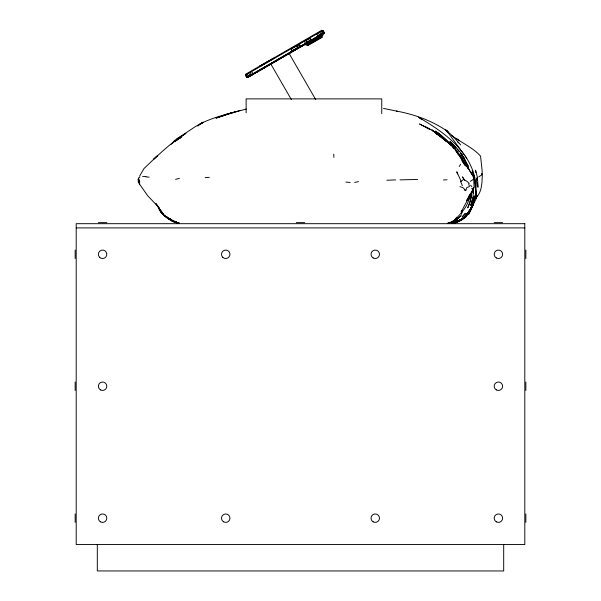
<?xml version="1.0" encoding="UTF-8"?>
<svg xmlns="http://www.w3.org/2000/svg" width="601" height="601" viewBox="0 0 601 601"><rect width="100%" height="100%" fill="white"/><g stroke="black" fill="none" stroke-linecap="round" stroke-linejoin="round"><path stroke-width="0.9" d="M475.917 192.936L475.849 198.578L475.692 188.789M475.737 189.743C475.887 203.108 468.705 218.171 455.31 222.588L459.284 220.943L455.31 222.588M475.549 193.838L475.609 184.883L474.52 178.67M456.685 217.186L455.1 219.861C461.05 212.942 469.02 205.767 469.186 196.001M473.971 201.763L470.425 209.869L473.949 201.59L473.535 203.033L475.481 194.161C474.136 206.541 468.074 219.816 454.829 222.776C464.107 219.53 473.137 210.703 473.092 200.411L472.934 201.996L473.287 189.052M476.683 178.317L475.834 189.307L476.277 198.503L469.366 212.762M323.608 32.927C324.991 34.482 323.684 30.456 322.917 30.388L245.486 75.087C245.163 75.786 247.995 78.941 247.342 76.958M461.636 212.611L461.38 214.189L462.56 210.989M473.911 197.924L474.197 196.407L472.619 205.993M291.252 49.29C291.763 52.618 297.195 48.696 298.021 46.833C296.894 44.068 291.936 47.734 291.267 49.567M470.328 200.629L471.552 194.386L470.936 198.06L471.192 192.823L470.538 200.336L467.766 207.826L469.381 203.889M469.201 196.061L468.908 200.313M469.223 211.837L468.69 214.226L470.718 210.485M473.445 187.542L471.793 192.282L468.479 197.556L470.282 194.709L461.147 212.033L461.696 210.53M469.449 203.506L470.11 201.35M472.687 202.717L473.483 200.208M473.13 188.939L471.793 192.282L473.13 188.939L472.566 190.607L473.641 188.857M464.28 189.961L465.752 190.622L466.782 187.662L469.434 186.543L468.69 183.823M472.206 205.685L472.852 204.055L469.734 210.763L466.646 214.925L471.146 208.487L468.532 212.762L464.137 217.524L460.531 220.251L453.883 222.979M471.883 206.496C468.51 213.873 462.53 220.575 454.476 222.761C460.02 221.333 464.603 217.532 468.081 213.1L464.956 216.66L467.856 213.325L472.551 205.557M470.651 193.154L466.579 200.764L469.974 194.829M470.899 208.352L471.747 206.361M470.981 208.051L471.68 206.481M299.125 44.662L298.915 45.158A0.992 0.992 0 0 0 299.433 46.059C309.342 45.173 304.602 37.037 298.975 45.158A0.932 0.932 0 0 0 299.463 46.007M471.019 208.682L471.875 206.932L469.171 211.68L463.641 217.862L469.05 211.86L472.987 204.588M469.591 210.688L464.22 217.314L468.607 212.371L469.997 209.877M467.691 213.573L470.628 208.84M464.22 217.314L466.489 215.06L470.493 209.103M476 197.714L477.262 195.408L475.474 198.63M469.757 210.493L470.868 208.524C467.413 215.135 461.673 220.755 454.356 222.806L460.877 219.876L460.156 220.297L463.904 217.562L463.596 217.817L468.081 213.1M470.245 210.095L471.454 207.969L466.489 215.06M469.268 211.349L470.538 209.148L465.73 215.827L467.27 214.084M471.454 207.969L466.045 215.616L466.744 214.812M459.209 166.515L460.621 164.186M139.582 176.153L144.007 168.535L157.65 155.554L153.721 159.13C162.51 151.482 170.774 142.783 181.239 137.434L176.146 140.198M138.823 178.287L138.192 179.248L138.283 182.133L139.732 184.387L147.643 195.686L158.018 206.556L155.667 203.303L163.141 213.836L158.739 208.231C161.316 215.158 168.656 218.621 174.906 221.581L171.06 219.951L171.826 220.334L170.091 218.464M469.05 211.86L467.788 213.52M466.985 214.422L469.734 210.763M474.737 177.836L474.858 177.798C468.337 149.146 442.313 131.206 418.521 117.225L422.015 119.689M468.607 212.371L469.952 210.643M481.717 174.703L482.295 173.817L482.047 169.82L480.552 156.14C474.001 148.665 464.581 144.338 456.527 138.703M475.767 198.097C482.055 192.05 482.032 182.674 482.295 174.553L481.566 173.764L481.987 174.275L481.07 175.372L478.689 176.904M170.969 144.368L178.392 137.734M467.555 213.964L461.335 219.741L454.829 222.776M175.169 141.716L177.858 138.936M177.408 139.394L176.506 140.318L181.555 135.924L178.767 138.238M464.55 216.923L466.504 214.985M201.463 123.641L202.59 122.566L197.752 126.045M460.839 181.69L463.859 179.053L462.424 176.852L464.513 180.187M323.195 33.941L323.443 33.228L322.098 30.861M470.32 181.359L473.716 179.158L474.114 187.88L471.642 188.684M174.838 141.205L185.904 133.339L179.954 137.246M323.759 33.618L324.052 32.867L322.714 30.501M176.251 139.297L195.28 126.646L203.251 122.146L199.998 123.964C214.437 116.586 230.746 113.258 246.335 109.036M463.176 218.824L466.158 216.676M456.001 219.688L461.14 215.654L457.737 218.591L453.815 221.07L458.796 217.727L453.214 221.183M138.515 178.009L139.95 177.032M462.282 218.892L456.437 222.032M245.726 74.178L322.001 30.14M259.85 66.125L273.62 58.177M259.91 66.215L273.68 58.267M259.978 66.335L262.404 64.938M264.027 63.999L265.65 63.067M267.265 62.128L272.937 58.853M261.675 65.539L260.06 66.478L259.805 66.05M291.853 48.666L296.624 45.954M292.83 50.356L297.315 47.764M246.756 77.296L324.194 32.589M246.868 77.439L324.255 32.755M247.003 77.544L324.277 32.927M247.169 77.612L324.255 33.1M247.342 77.634L324.194 33.258M247.514 77.612L324.082 33.401M318.26 38.028L321.032 36.428M307.231 45.473L322.399 36.721M307.832 45.593L322.241 37.277M457.909 221.529L461.185 219.756L455.025 222.61L461.921 219.14L455.025 222.61L456.49 222.152L453.462 223.054M458.082 221.363L459.029 220.875L457.887 221.431M455.062 222.633L458.999 221.003M247.867 77.431L247.071 77.319L245.689 74.975M216.112 118.127L221.837 116.061M221.356 116.278L225.984 114.626L222.663 115.775M218.02 117.458L225.984 114.626M216.202 118.104L220.492 116.586M223.489 115.58L225.803 114.768L222.918 115.82L240.618 110.329M455.04 222.58L458.278 221.521L453.162 223.136M226.78 114.37L231.573 112.83L226.292 114.438L234.991 111.906M453.763 222.347L456.257 221.544L451.141 223.151M449.06 222.926L452.185 221.927L447.182 223.339M447.805 223.302L452.185 221.927L449.45 222.723M454.769 222.498L456.129 222.1L452.313 223.166M452.373 223.271L456.64 222.085M175.597 179.338L179.444 178.429M354.643 182.411L358.459 181.645M205.189 177.641L209.328 177.34M443.44 179.999L447.046 179.752M386.856 180.24L395.698 179.894M400.018 179.872L417.605 179.459M98.369 222.633L106.813 222.633M296.278 222.633L304.722 222.633M494.187 222.633L502.631 222.633M76.199 227.907L524.801 227.907M142.565 176.409L145.93 176.439M145.923 176.889L149.146 177.137M345.996 182.088L350.195 182.456M396.442 111.057C414.72 114.483 432.938 120.929 448.106 131.822L445.484 129.651L453.019 136.374L460.644 144.864M383.468 108.413L397.208 111.215M169.159 219.072L175.965 222.445L172.998 221.266L168.813 218.546L170.752 219.989L168.701 218.306L174.087 221.754L169.587 219.034L176.131 222.52L171.954 220.605L168.768 218.306L172.908 221.16L179.579 223.256M179.143 223.076L172.682 220.867L167.484 217.908L174.696 221.799L170.436 219.726M178.94 223.226L172.998 221.266L166.815 217.442L170.053 219.801L175.77 222.423M171.533 220.327L177.633 222.903L171.308 220.319L176.529 222.618L173.651 221.469L175.424 222.242M297.202 45.909L297.683 46.134M178.52 223.001L174.08 221.589L176.266 222.355M171.563 220.432L177.408 222.873M177.971 223.039L173.599 221.641L170.293 219.801L175.792 222.415M177.768 222.986L173.118 221.378L177.475 222.941M292.011 50.499L291.387 50.063M176.258 222.565L168.22 218.704L163.577 214.993L160.437 210.703M173.989 221.784L176.912 222.813L171.293 220.327L175.402 222.22M174.2 221.491L176.852 222.438M172.352 220.807L176.912 222.813M175.965 222.445L170.601 220.079L174.185 221.716L171.473 220.266M172.682 220.867L174.996 221.761M176.431 222.25L174.14 221.371L176.213 222.265L174.696 221.589M169.587 219.034L172.915 221.16L177.55 222.948M164.576 215.924L170.489 220.049L176.702 222.633L171.653 220.409L174.192 221.716M459.93 186.558L463.281 187.903L465.752 190.622M173.651 221.469L176.055 222.468L172.84 221.025M176.055 222.468L169.97 219.282M172.915 221.16L176.131 222.52M171.293 220.327L173.246 221.318L171.428 220.379M174.418 221.882L170.519 219.823L171.954 220.605M170.534 219.508L172.427 220.567M428.844 128.779L419.528 123.956L428.768 128.727M168.22 218.704L171.833 220.777M430.301 129.681L425.921 127.119L431.991 130.079L436.814 133.655L435.162 132.31C442.516 138.688 451.787 143.624 456.978 151.978L455.378 149.311L464.873 164.704L462.011 160.745C466.293 166.334 471.672 171.473 473.716 178.414M451.764 135.773L459.134 140.349M169.798 219.2L172.029 220.665L169.918 219.275M446.866 141.055L440.683 135.082L435.244 131.071C449.3 140.409 460.434 153.721 468.352 168.543L465.339 163.938M437.768 134.714L431.991 130.079L436.777 133.535M168.731 218.516L170.879 220.011M169.715 219.042L171.12 220.019M436.364 133.79L440.473 136.743M168.753 218.576L170.098 219.59M441.164 137.283L446.49 141.513L440.285 136.247M438.144 132.986L440.683 135.082M460.561 181.217L462.372 185.754M444.47 139.462L432.224 130.207L441.262 136.517L450.667 144.924M164.043 215.308L167.424 218.088L161.308 212.251M457.564 141.904L458.706 142.888M445.153 140.018L450.697 145.006M166.327 216.563L167.416 217.517M166.898 216.976L168.911 218.787M166.409 216.518L167.529 217.547M469.231 183.448L466.932 181.314L463.581 179.481M448.421 142.685L450.712 144.976M455.964 147.846L449.916 141.52C455.528 146.907 461.44 152.361 464.791 159.52L463.288 156.921L468.307 166.289L463.063 157.259M452.966 147.253L454.086 148.387L451.794 146.035M454.033 145.652L454.777 146.494M457.511 149.694L458.939 151.444M470.568 185.161L471.808 186.678M456.813 151.88L455.242 149.919L460.787 156.974L465.467 165.823M463.942 154.427L446.468 130.402L447.136 132.002M460.546 153.646L462.747 156.786M465.046 155.914L466.714 158.198M459.021 154.885L458.51 154.156L460.419 157.034M161.136 211.65L162.345 213.408M466.594 165.53L468.352 168.543M461.207 158.348L465.414 165.861M252.878 73.765L253.254 74.321L251.601 71.557M462.056 159.16L460.787 156.974L464.46 164.584M321.114 31.425C321.625 31.477 323.278 35.436 321.978 33.866M319.845 32.161L321.159 35.113L320.821 34.535M318.357 33.017L319.837 35.85L319.477 35.316M316.795 33.919L318.365 36.729L318.072 36.128M289.081 53.444L315.735 99.616M270.811 63.999L291.387 99.631M263.734 67.5L264.064 68.078M260.699 69.25L261.037 69.829M251.473 74.577L251.804 75.155L250.046 72.458M250.129 75.35L250.459 75.929L248.559 73.314M248.972 76.019C249.678 77.927 247.071 74.516 247.281 74.051M248.085 76.53C248.761 78.483 246.027 75.208 246.305 74.614M159.994 209.929L158.649 207.495L160.737 211.071L156.801 204.843M160.993 212.461L157.409 205.474M457.939 154.359L455.257 148.943L455.581 150.513M460.914 180.766L456.783 171.766L457.474 173.959M471.244 173.148L470.651 171.909L471.905 174.681M462.71 156.869L461.23 153.563L465.197 160.715L469.456 170.301M469.802 171.142L469.944 171.585M474.52 177.934L472.251 170.504L474.219 177.926M469.704 196.79L470.267 199.134L470.252 194.191M474.219 178.67L475.541 185.551L475.699 192.628L475.654 190.953M477.412 182.434L477.96 187.249L477.735 181.179L477.006 177.595L477.412 177.25L475.549 170.211L475.947 172.645M473.858 178.024L473.257 174.658L473.513 176.371M475.075 185.792L475.616 189.277M474.858 178.542L475.451 186.227M474.737 178.58L475.008 180.931M476.277 198.503L475.909 195.483M475.098 181.818L475.534 186.25M333.743 154.217L333.893 157.379M473.205 188.887L473.393 193.259L473.25 188.954M525.852 250.076L525.852 258.52M525.852 382.011L525.852 390.455M525.852 513.953L525.852 522.397M503.691 544.559L503.691 570.95L97.309 570.95L97.309 544.559M381.755 113.717L381.755 98.88L246.117 98.88L246.117 112.793M75.148 250.076L75.148 258.52M75.148 382.011L75.148 390.455M75.148 513.953L75.148 522.397M472.829 197.984L470.778 205.332L472.829 197.984M474.444 199.434L473.07 204.145L474.444 199.434M138.515 178.752L138.192 179.248L138.5 178.79L139.627 181.074L139.635 184.004L138.515 178.752M464.438 214.429L462.207 216.984L465.309 213.438L464.438 214.429M174.252 141.077L172.352 143.008L175.304 140.063L174.252 141.077M458.18 217.795L452.358 221.438L456.707 219.207L458.142 218.261L455.062 220.191L458.18 217.795M463.01 218.666L460.238 220.559L463.01 218.666M462.334 218.486L459.419 220.424L462.334 218.486M308.989 38.652L306.63 40.019A1.074 1.074 0 0 0 306.232 41.484A1.074 1.074 0 0 0 307.697 41.875L310.063 40.507A1.074 1.074 0 0 0 310.454 39.042A1.074 1.074 0 0 0 308.989 38.652M309.064 38.78L306.698 40.139A0.932 0.932 0 0 0 306.36 41.409A0.932 0.932 0 0 0 307.629 41.754L309.996 40.387A0.932 0.932 0 0 0 310.334 39.118A0.932 0.932 0 0 0 309.064 38.78M322.677 35.166L305.894 44.857L306.097 45.203L322.88 35.512L322.677 35.166M457.384 219.5L453.575 221.551L457.384 219.5M458.601 220.514L454.904 222.175L458.601 220.514M524.801 223.685L76.199 223.685L76.199 544.559L524.801 544.559L524.801 223.685M477.412 177.986L477.585 180.187L477.412 177.986M100.48 521.833A4.222 4.222 0 0 0 106.813 518.175A4.222 4.222 0 0 0 100.48 514.516A4.222 4.222 0 0 0 100.48 521.833M223.625 521.833A4.222 4.222 0 0 0 229.958 518.175A4.222 4.222 0 0 0 223.625 514.516A4.222 4.222 0 0 0 223.625 521.833M373.153 521.833A4.222 4.222 0 0 0 379.486 518.175A4.222 4.222 0 0 0 373.153 514.516A4.222 4.222 0 0 0 373.153 521.833M496.298 521.833A4.222 4.222 0 0 0 502.631 518.175A4.222 4.222 0 0 0 496.298 514.516A4.222 4.222 0 0 0 496.298 521.833M100.48 389.891A4.222 4.222 0 0 0 106.813 386.233A4.222 4.222 0 0 0 100.48 382.582A4.222 4.222 0 0 0 100.48 389.891M496.298 389.891A4.222 4.222 0 0 0 502.631 386.233A4.222 4.222 0 0 0 496.298 382.582A4.222 4.222 0 0 0 496.298 389.891M99.608 257.281A4.222 4.222 0 0 0 106.67 255.387A4.222 4.222 0 0 0 101.501 250.219A4.222 4.222 0 0 0 99.608 257.281M222.746 257.281A4.222 4.222 0 0 0 229.815 255.387A4.222 4.222 0 0 0 224.639 250.219A4.222 4.222 0 0 0 222.746 257.281M373.153 257.949A4.222 4.222 0 0 0 379.486 254.298A4.222 4.222 0 0 0 373.153 250.64A4.222 4.222 0 0 0 373.153 257.949M496.298 257.949A4.222 4.222 0 0 0 502.631 254.298A4.222 4.222 0 0 0 496.298 250.64A4.222 4.222 0 0 0 496.298 257.949"/></g></svg>
